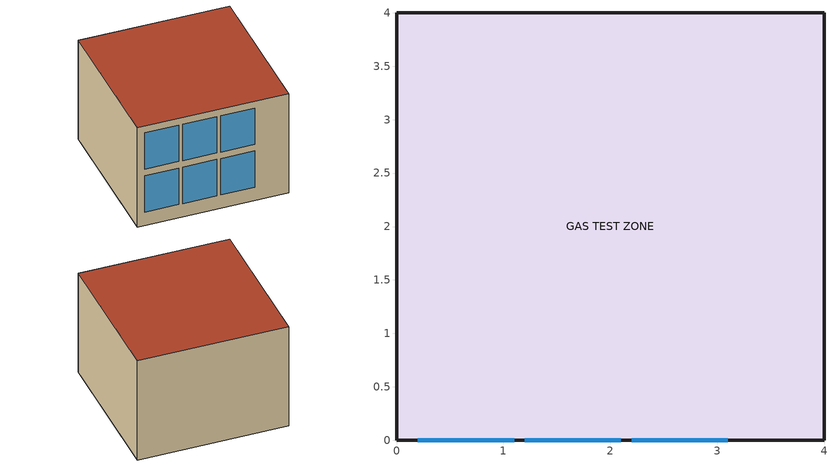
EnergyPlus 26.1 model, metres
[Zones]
GAS TEST ZONE
 floor ground (G OPAQUE HOST CONSTRUCTION): 4,4 4,0 0,0 0,4 z0
 wall outside (G OPAQUE HOST CONSTRUCTION): 0,4 0,0 4,0 4,4 0,4 z0:3
 window (A AIR WINDOW CONSTRUCTION): 0.2,0 1.1,0 z1.7:2.8
 window (B ARGON WINDOW CONSTRUCTION): 1.2,0 2.1,0 z1.7:2.8
 window (C CUSTOM WINDOW CONSTRUCTION): 2.2,0 3.1,0 z1.7:2.8
 window (D KRYPTON WINDOW CONSTRUCTION): 0.2,0 1.1,0 z0.4:1.5
 window (E XENON WINDOW CONSTRUCTION): 1.2,0 2.1,0 z0.4:1.5
 window (F REUSED AIR WINDOW CONSTRUCTION): 2.2,0 3.1,0 z0.4:1.5
 roof outside (G OPAQUE HOST CONSTRUCTION): 0,4 0,0 4,0 4,4 z3
[Building]
Window Material Gas Compare: 0, Suburbs, 0.04, 0.4, FullExterior, 25, 6
[Site:Location]
Golden: 39.74, -105.18, -7, 1829
[Site:GroundTemperature:BuildingSurface]
18, 18, 18, 18, 18, 18, 18, 18, 18, 18, 18, 18
[Material]
DISTINCTIVE GAS OPAQUE HOST MATERIAL: Rough, 0.113, 0.347, 913, 836, 0.87, 0.63, 0.58
[WindowMaterial:Glazing]
DISTINCTIVE GAS TEST GLASS: SpectralAverage, , 0.0064, 0.612, 0.137, 0.149, 0.721, 0.109, 0.123, 0.021, 0.823, 0.786, 1.17, 0.93, No, 6.8e+10, 0.24
[WindowMaterial:Gas]
DISTINCTIVE AIR GAP: Air, 0.0111
DISTINCTIVE ARGON GAP: Argon, 0.0122
DISTINCTIVE CUSTOM GAP BLANK RATIO: Custom, 0.0133, 0.0015, 0.00008, 1e-08, 0.000004, 5e-08, 1e-11, 700, 0.2, 0.0001, 44
DISTINCTIVE KRYPTON GAP: Krypton, 0.0144
DISTINCTIVE XENON GAP: Xenon, 0.0155
[Construction]
A AIR WINDOW CONSTRUCTION; F REUSED AIR WINDOW CONSTRUCTION: DISTINCTIVE GAS TEST GLASS, DISTINCTIVE AIR GAP, DISTINCTIVE GAS TEST GLASS
B ARGON WINDOW CONSTRUCTION: DISTINCTIVE GAS TEST GLASS, DISTINCTIVE ARGON GAP, DISTINCTIVE GAS TEST GLASS
C CUSTOM WINDOW CONSTRUCTION: DISTINCTIVE GAS TEST GLASS, DISTINCTIVE CUSTOM GAP BLANK RATIO, DISTINCTIVE GAS TEST GLASS
D KRYPTON WINDOW CONSTRUCTION: DISTINCTIVE GAS TEST GLASS, DISTINCTIVE KRYPTON GAP, DISTINCTIVE GAS TEST GLASS
E XENON WINDOW CONSTRUCTION: DISTINCTIVE GAS TEST GLASS, DISTINCTIVE XENON GAP, DISTINCTIVE GAS TEST GLASS
G OPAQUE HOST CONSTRUCTION: DISTINCTIVE GAS OPAQUE HOST MATERIAL
[Zone]
GAS TEST ZONE: 0, 0, 0, 0, 1, 1, 3, 48, 16
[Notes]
EnergyPlus 26.1 stores a blank Custom specific-heat ratio as numeric zero and
does not validate it; the bounded Rust slice deliberately preserves that
source-actual typed/input quirk. All supplied Custom coefficients are valid.
This valid definition is intentionally not referenced by any Construction.
WindowMaterial:Gas EIO rows are construction-layer occurrences, not a dump of
every definition; the smoke gate locks this exclusion explicitly.
